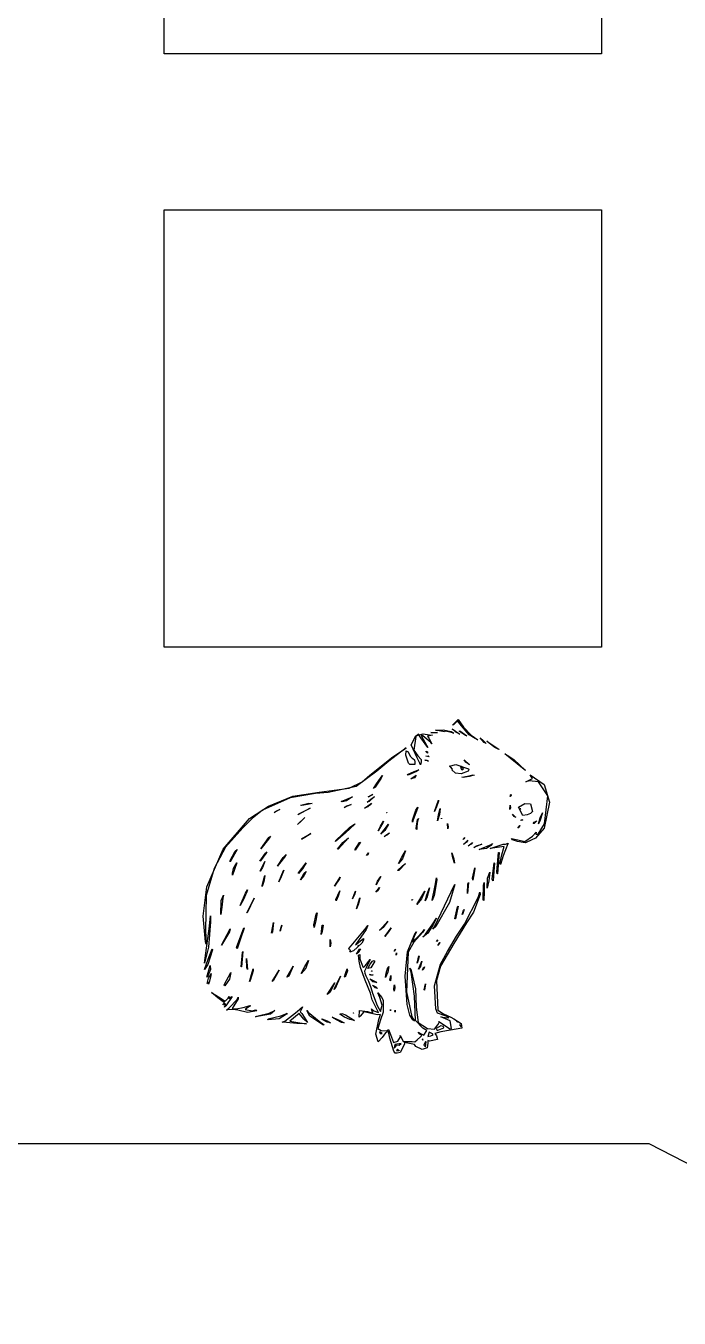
# Model space of a CAD drawing. Extents: x 6 to 289, y 8 to 203.
# Drawn here: x 186.96 to 207.89, y 125.2 to 166.56 of the extents above; entities that cross this region are included whole.
import ezdxf

# ---------------------------------------------------------------- set-up
doc = ezdxf.new("R2010")
doc.units = 0

msp = doc.modelspace()

# ---------------------------------------------------------------- linework, layer by layer
at = {"layer": 'Layer 1'}
for p, q in [((191.395, 165.671), (191.395, 179.671)), ((205.395, 179.671), (205.395, 165.671)), ((205.395, 165.671), (191.395, 165.671)), ((191.395, 146.671), (191.395, 160.671)), ((191.395, 160.671), (205.395, 160.671)), ((205.395, 160.671), (205.395, 146.671)), ((205.395, 146.671), (191.395, 146.671)), ((151.886, 130.798), (206.912, 130.782)), ((206.912, 130.782), (217.784, 125.196))]:
    msp.add_line(p, q, dxfattribs=at)
at = {"layer": 'top-bottom'}
for p, q in [((200.077305, 144.0182), (200.196484, 144.018496)), ((200.372989, 143.969122), (200.077305, 144.0182)), ((200.196484, 144.018496), (200.324539, 144.032325)), ((200.324539, 144.032325), (200.578828, 143.976795)), ((200.380327, 143.981963), (200.372989, 143.969122)), ((200.512435, 143.962631), (200.380327, 143.981963)), ((200.512422, 143.962613), (200.512435, 143.962631)), ((200.67324, 143.917902), (200.512422, 143.962613)), ((200.578828, 143.976795), (200.67324, 143.917902)), ((200.729072, 143.954305), (200.616081, 144.06556)), ((200.616081, 144.06556), (200.857525, 143.885598)), ((200.630529, 144.178093), (200.802088, 144.35627)), ((200.655753, 144.192275), (200.630529, 144.178093)), ((200.785233, 144.314745), (200.655753, 144.192275)), ((200.918477, 144.154087), (200.785233, 144.314745)), ((200.802088, 144.35627), (200.973968, 144.11187)), ((200.83676, 143.987332), (200.857468, 143.991354)), ((201.044412, 143.845438), (200.83676, 143.987332)), ((200.857468, 143.991354), (201.08593, 143.836725)), ((201.156792, 143.866284), (200.918477, 144.154087)), ((200.973968, 144.11187), (201.228472, 143.85374)), ((199.306476, 143.546397), (199.446853, 143.840613)), ((199.498715, 143.132671), (199.306476, 143.546397)), ((199.450063, 143.816541), (199.387551, 143.378272)), ((199.446853, 143.840613), (199.687764, 143.899446)), ((199.536595, 143.885117), (199.450063, 143.816541)), ((199.609461, 143.768708), (199.536595, 143.885117)), ((199.834822, 143.46037), (199.609461, 143.768708)), ((199.632455, 143.856453), (199.632, 143.823)), ((199.632, 143.823), (199.740384, 143.6305)), ((199.677445, 143.841001), (199.632455, 143.856453)), ((199.935579, 143.62254), (199.677445, 143.841001)), ((199.687764, 143.899446), (199.888494, 143.871329)), ((199.740384, 143.6305), (199.834822, 143.46037)), ((199.892022, 143.838204), (199.826264, 143.820953)), ((199.826264, 143.820953), (199.865955, 143.762967)), ((199.865955, 143.762967), (199.964648, 143.585026)), ((199.888494, 143.871329), (199.985408, 143.861196)), ((199.985408, 143.861196), (199.892022, 143.838204)), ((200.033149, 143.927635), (199.926871, 143.942346)), ((199.926871, 143.942346), (199.926871, 143.942275)), ((199.926871, 143.942275), (200.149258, 143.941923)), ((199.964648, 143.585026), (199.935579, 143.62254)), ((200.149258, 143.941923), (200.033149, 143.927635)), ((200.857525, 143.885598), (200.729072, 143.954305)), ((200.729072, 143.954305), (200.729072, 143.954305)), ((201.08593, 143.836725), (201.044401, 143.845438)), ((201.044401, 143.845438), (201.044412, 143.845438)), ((201.348964, 143.752446), (201.156792, 143.866284)), ((201.228472, 143.85374), (201.437387, 143.706001)), ((201.34896, 143.752445), (201.348964, 143.752446)), ((201.437387, 143.706001), (201.34896, 143.752445)), ((201.64318, 143.621626), (201.516854, 143.76739)), ((201.516854, 143.76739), (201.620973, 143.67703)), ((201.620973, 143.67703), (201.705474, 143.586282)), ((201.643198, 143.621626), (201.64318, 143.621626)), ((201.705474, 143.586282), (201.643198, 143.621626)), ((201.799852, 143.599126), (201.72966, 143.666238)), ((201.72966, 143.666238), (201.823104, 143.602876)), ((201.986739, 143.461755), (201.799852, 143.599126)), ((201.823104, 143.602876), (202.109199, 143.405698)), ((197.974722, 142.580617), (198.711857, 143.15891)), ((199.143976, 143.447583), (198.584895, 143.024205)), ((198.711857, 143.15891), (199.084996, 143.413611)), ((199.084996, 143.413611), (199.143976, 143.447583)), ((199.131712, 143.218382), (199.142171, 143.356391)), ((199.219342, 142.964566), (199.131712, 143.218382)), ((199.142171, 143.356391), (199.206702, 143.320035)), ((199.206702, 143.320035), (199.273359, 143.187913)), ((199.273359, 143.187913), (199.31892, 143.127673)), ((199.387551, 143.378272), (199.520262, 143.193283)), ((199.578312, 142.959627), (199.498715, 143.132671)), ((199.520262, 143.193283), (199.618154, 143.075949)), ((199.775047, 143.186067), (199.840872, 143.198379)), ((199.775047, 143.186032), (199.775047, 143.186067)), ((199.879219, 143.163983), (199.775047, 143.186032)), ((199.786925, 143.323386), (199.782021, 143.348821)), ((199.782021, 143.348821), (199.825932, 143.323033)), ((199.826309, 143.280502), (199.786925, 143.323386)), ((199.825932, 143.323033), (199.826284, 143.280495)), ((199.826284, 143.280495), (199.826309, 143.280502)), ((199.840872, 143.198379), (199.879219, 143.163983)), ((201.98674, 143.461747), (201.986739, 143.461755)), ((202.109199, 143.396279), (201.98674, 143.461747)), ((202.109199, 143.405698), (202.109199, 143.396279)), ((202.864832, 142.801078), (202.297009, 143.260214)), ((202.297009, 143.260214), (202.380314, 143.220985)), ((202.380314, 143.220985), (202.587966, 143.074184)), ((198.584895, 143.024205), (198.204951, 142.709073)), ((199.262635, 142.915287), (199.219342, 142.964566)), ((199.340246, 142.919379), (199.262635, 142.915287)), ((199.31892, 143.127673), (199.358664, 143.106894)), ((199.417857, 142.923471), (199.340246, 142.919379)), ((199.358664, 143.106894), (199.408684, 143.068826)), ((199.397053, 142.690366), (199.542408, 142.750324)), ((199.408684, 143.068826), (199.422019, 142.996147)), ((199.422019, 142.996147), (199.417857, 142.923471)), ((199.542408, 142.750324), (199.476813, 142.689438)), ((199.577831, 142.959141), (199.578312, 142.959627)), ((199.605136, 142.909156), (199.577831, 142.959141)), ((199.617095, 143.006395), (199.605136, 142.909156)), ((199.618154, 143.075949), (199.617095, 143.006395)), ((199.762594, 143.04284), (199.736206, 143.072226)), ((199.736206, 143.072226), (199.798503, 143.062031)), ((199.861368, 143.028235), (199.76258, 143.04284)), ((199.76258, 143.04284), (199.762594, 143.04284)), ((199.798503, 143.062031), (199.861368, 143.028235)), ((200.532226, 142.860623), (200.732007, 142.91633)), ((200.566339, 142.847323), (200.532226, 142.860623)), ((200.629119, 142.772094), (200.566339, 142.847323)), ((200.605942, 142.750433), (200.629119, 142.772094)), ((200.719106, 142.644226), (200.605942, 142.750433)), ((200.732007, 142.91633), (201.134346, 142.783672)), ((200.919836, 142.84967), (200.88067, 142.822118)), ((200.88067, 142.822118), (200.925833, 142.750447)), ((200.976072, 142.779735), (200.919836, 142.84967)), ((200.925833, 142.750447), (200.976072, 142.779763)), ((200.976072, 142.779763), (200.976072, 142.779735)), ((201.055692, 142.991095), (200.99597, 143.064769)), ((200.99597, 143.064769), (201.168115, 142.911752)), ((201.168115, 142.911752), (201.055692, 142.991095)), ((201.055692, 142.991095), (201.055692, 142.991095)), ((201.143518, 142.751781), (201.12976, 142.707624)), ((201.134346, 142.783672), (201.143518, 142.751781)), ((202.587966, 143.074184), (202.96174, 142.723658)), ((202.96174, 142.723658), (202.864832, 142.801079)), ((202.864832, 142.801079), (202.864832, 142.801078)), ((197.311639, 142.162033), (197.728505, 142.360558)), ((198.204951, 142.709073), (197.541081, 142.2172)), ((197.728505, 142.360558), (197.974722, 142.580617)), ((198.096843, 142.151665), (198.191506, 142.304068)), ((198.34356, 142.480488), (198.153833, 142.193236)), ((198.191506, 142.304068), (198.345603, 142.51518)), ((198.191506, 142.304068), (198.191506, 142.304068)), ((198.388515, 142.563546), (198.34356, 142.480488)), ((198.345603, 142.51518), (198.388515, 142.563546)), ((199.168637, 142.585221), (199.210166, 142.607728)), ((199.225004, 142.584868), (199.168637, 142.585221)), ((199.210166, 142.607915), (199.397053, 142.690366)), ((199.210166, 142.607728), (199.210166, 142.607915)), ((199.476813, 142.689438), (199.225004, 142.584868)), ((199.289656, 142.463181), (199.465805, 142.5811)), ((199.289657, 142.463174), (199.289656, 142.463181)), ((199.411513, 142.491008), (199.289657, 142.463174)), ((199.465805, 142.5811), (199.411513, 142.491008)), ((200.71911, 142.644216), (200.719106, 142.644226)), ((200.905997, 142.6155), (200.71911, 142.644216)), ((201.12976, 142.707624), (200.905997, 142.6155)), ((200.926756, 142.511395), (201.103487, 142.549117)), ((200.926756, 142.511388), (200.926756, 142.511395)), ((200.968285, 142.506378), (200.926756, 142.511388)), ((201.16209, 142.529909), (200.968285, 142.506378)), ((201.103487, 142.549117), (201.273885, 142.586004)), ((201.321291, 142.578207), (201.16209, 142.529909)), ((201.273885, 142.586004), (201.321291, 142.578207)), ((202.976702, 142.368082), (203.078846, 142.417986)), ((203.081668, 142.397525), (202.976702, 142.368082)), ((203.078846, 142.417986), (203.190126, 142.469679)), ((203.379274, 142.361101), (203.081668, 142.397525)), ((203.147433, 142.530416), (203.113178, 142.584321)), ((203.113178, 142.584321), (203.560302, 142.275211)), ((203.190126, 142.469679), (203.147433, 142.530416)), ((203.681629, 141.911688), (203.379274, 142.361101)), ((194.726684, 141.585515), (195.510079, 141.907855)), ((196.233724, 141.989476), (195.430962, 141.850083)), ((195.510079, 141.907855), (196.358474, 142.037288)), ((196.642106, 142.017345), (196.233724, 141.989476)), ((196.358474, 142.037288), (197.311639, 142.162033)), ((197.541081, 142.2172), (196.642106, 142.017345)), ((197.92965, 141.885188), (198.078494, 141.955567)), ((198.078494, 141.955567), (197.94574, 141.878298)), ((198.123461, 141.895203), (197.957723, 141.734986)), ((198.005792, 141.814029), (198.123461, 141.895203)), ((198.153833, 142.193236), (198.096843, 142.151665)), ((202.4758, 141.890374), (202.497143, 141.96608)), ((202.50307, 141.933236), (202.4758, 141.890356)), ((202.4758, 141.890356), (202.4758, 141.890374)), ((202.497143, 141.96608), (202.50307, 141.933236)), ((203.560302, 142.275211), (203.729684, 141.712186)), ((203.569718, 141.021572), (203.681629, 141.911688)), ((194.126674, 141.186605), (194.726684, 141.585515)), ((195.430962, 141.850083), (194.538062, 141.454878)), ((195.097992, 141.477597), (194.915518, 141.380064)), ((194.991951, 141.435436), (195.097992, 141.477597)), ((196.064196, 141.517637), (195.673185, 141.311488)), ((195.700871, 141.340451), (196.064196, 141.517637)), ((195.80123, 141.605743), (195.77008, 141.612657)), ((195.77008, 141.612657), (195.770083, 141.612643)), ((195.770083, 141.612643), (196.019264, 141.677854)), ((195.977735, 141.63714), (195.80123, 141.605743)), ((196.133703, 141.673651), (195.977735, 141.63714)), ((196.019264, 141.677854), (196.133703, 141.673651)), ((197.107123, 141.726178), (197.058669, 141.731328)), ((197.058669, 141.731328), (197.05867, 141.731307)), ((197.05867, 141.731307), (197.422979, 141.878313)), ((197.23056, 141.758704), (197.107123, 141.726178)), ((197.376059, 141.641049), (197.160586, 141.540314)), ((197.160586, 141.540314), (197.244413, 141.600579)), ((197.422979, 141.878313), (197.23056, 141.758704)), ((197.244413, 141.600578), (197.376059, 141.641049)), ((197.244413, 141.600579), (197.244413, 141.600578)), ((197.805071, 141.522403), (197.991958, 141.650175)), ((197.908897, 141.560502), (197.805071, 141.522392)), ((197.805071, 141.522392), (197.805071, 141.522403)), ((197.888123, 141.717019), (198.005792, 141.814029)), ((197.888124, 141.71703), (197.888123, 141.717019)), ((197.957723, 141.734986), (197.888124, 141.71703)), ((197.991958, 141.6308), (197.908897, 141.560502)), ((197.929653, 141.885177), (197.92965, 141.885188)), ((197.94574, 141.878298), (197.929653, 141.885177)), ((197.991958, 141.650175), (198.033487, 141.675963)), ((198.033487, 141.675963), (197.991958, 141.6308)), ((199.502484, 141.508799), (199.362668, 141.145319)), ((199.445853, 141.456063), (199.515998, 141.557944)), ((199.515998, 141.557944), (199.502484, 141.508799)), ((200.117487, 141.566835), (200.047704, 141.416115)), ((200.047711, 141.416104), (200.181156, 141.777157)), ((200.175229, 141.744525), (200.117487, 141.566835)), ((200.181156, 141.777157), (200.175229, 141.744525)), ((200.178042, 141.309646), (200.231223, 141.512683)), ((200.231223, 141.512683), (200.206317, 141.322949)), ((202.467041, 141.476842), (202.471063, 141.620062)), ((202.481434, 141.523852), (202.467041, 141.476841)), ((202.467041, 141.476841), (202.467041, 141.476842)), ((202.471063, 141.620062), (202.481434, 141.523852)), ((202.740517, 141.54757), (202.946059, 141.673617)), ((202.877627, 141.282567), (202.740517, 141.54757)), ((202.811781, 141.499906), (202.793331, 141.499906)), ((202.793331, 141.499906), (202.802574, 141.490663)), ((202.802574, 141.490663), (202.811816, 141.499906)), ((202.811816, 141.499906), (202.811781, 141.499906)), ((202.946059, 141.673617), (203.128371, 141.664657)), ((203.128371, 141.664657), (203.188068, 141.414845)), ((203.729684, 141.712186), (203.560199, 140.875702)), ((193.275236, 140.210333), (194.126674, 141.186605)), ((194.212742, 141.193082), (193.908186, 140.896298)), ((194.538062, 141.454878), (194.212742, 141.193082)), ((194.915518, 141.380064), (194.991951, 141.435436)), ((194.991951, 141.435436), (194.991951, 141.435436)), ((195.656809, 141.000332), (195.898973, 141.225767)), ((195.771903, 141.096136), (195.65681, 141.000332)), ((195.673185, 141.311488), (195.700878, 141.340451)), ((195.700878, 141.340451), (195.700871, 141.340451)), ((195.898973, 141.225767), (195.771903, 141.096136)), ((198.319899, 140.947324), (198.411862, 141.102288)), ((198.411862, 141.102288), (198.399171, 141.054611)), ((198.511091, 141.373012), (198.518005, 141.379927)), ((198.518005, 141.366098), (198.511091, 141.373012)), ((198.511091, 141.373012), (198.511091, 141.373012)), ((198.518005, 141.379927), (198.52492, 141.373012)), ((198.52492, 141.373012), (198.518005, 141.366098)), ((199.342842, 141.132746), (199.445853, 141.456063)), ((199.342948, 141.132746), (199.342842, 141.132746)), ((199.344006, 141.068449), (199.342948, 141.132746)), ((199.362668, 141.145319), (199.344006, 141.068449)), ((199.466769, 140.866827), (199.508975, 141.159251)), ((199.506047, 141.109989), (199.484704, 140.933484)), ((199.535045, 141.193047), (199.506047, 141.109989)), ((199.508975, 141.159251), (199.535045, 141.193047)), ((200.047704, 141.416115), (200.047711, 141.416104)), ((200.206317, 141.322949), (200.145854, 141.116899)), ((200.145854, 141.116899), (200.178028, 141.309646)), ((200.178028, 141.309646), (200.178042, 141.309646)), ((200.269202, 141.186118), (200.278445, 141.195361)), ((200.278445, 141.176911), (200.269202, 141.186153)), ((200.269202, 141.186153), (200.269202, 141.186118)), ((200.278445, 141.195361), (200.278445, 141.176911)), ((202.601822, 141.255333), (202.54784, 141.324551)), ((202.54784, 141.324551), (202.65628, 141.217264)), ((202.601822, 141.255332), (202.601822, 141.255333)), ((202.65628, 141.217264), (202.601822, 141.255332)), ((202.879715, 141.146254), (202.809555, 141.130591)), ((202.809555, 141.130591), (202.809562, 141.130591)), ((202.809562, 141.130591), (202.824519, 141.150064)), ((202.824519, 141.150064), (202.879715, 141.146254)), ((203.022008, 141.3024), (202.877627, 141.282539)), ((202.877627, 141.282539), (202.877627, 141.282567)), ((203.127873, 141.347708), (203.022008, 141.3024)), ((203.188068, 141.414845), (203.127873, 141.347708)), ((203.213, 141.033), (203.246582, 141.069719)), ((203.328595, 141.111004), (203.24051, 141.033838)), ((203.246582, 141.069719), (203.328595, 141.111004)), ((203.378059, 141.019995), (203.437089, 141.21556)), ((203.424117, 141.100319), (203.378059, 141.019995)), ((203.506035, 141.374596), (203.424117, 141.100319)), ((203.437089, 141.215561), (203.506035, 141.374596)), ((203.437089, 141.21556), (203.437089, 141.215561)), ((193.908186, 140.896298), (193.355523, 140.269651)), ((195.65681, 141.000332), (195.656809, 141.000332)), ((195.792747, 140.532458), (196.085153, 140.709577)), ((196.085153, 140.709577), (195.996641, 140.642472)), ((197.195993, 140.736013), (196.882842, 140.45121)), ((196.892477, 140.486914), (197.327504, 140.906168)), ((197.492932, 141.008593), (197.195993, 140.736013)), ((197.327504, 140.906168), (197.492932, 141.019776)), ((197.492932, 141.019776), (197.492932, 141.008593)), ((198.399171, 141.054611), (198.242411, 140.798509)), ((198.242411, 140.798509), (198.319899, 140.947324)), ((198.319899, 140.947324), (198.319899, 140.947324)), ((198.325579, 140.688301), (198.577349, 141.00616)), ((198.462901, 140.80948), (198.325579, 140.688301)), ((198.325579, 140.688301), (198.325579, 140.688301)), ((198.441897, 140.60876), (198.524958, 140.679714)), ((198.542262, 140.670376), (198.441897, 140.60876)), ((198.577349, 141.00616), (198.462901, 140.80948)), ((198.524958, 140.679714), (198.608019, 140.731389)), ((198.608019, 140.731389), (198.542262, 140.670376)), ((199.466853, 140.866816), (199.466769, 140.866827)), ((199.486821, 140.84004), (199.466853, 140.866816)), ((199.484704, 140.933484), (199.486821, 140.84004)), ((200.471569, 140.855926), (200.461232, 141.033846)), ((200.461232, 141.033846), (200.481764, 140.927731)), ((200.481764, 140.927731), (200.471569, 140.855927)), ((200.471569, 140.855927), (200.471569, 140.855926)), ((202.719489, 140.875964), (202.777623, 140.964624)), ((202.719506, 140.875964), (202.719489, 140.875964)), ((202.76517, 140.91617), (202.719506, 140.875964)), ((202.777623, 140.964624), (202.76517, 140.91617)), ((203.182855, 140.621563), (203.303184, 140.750051)), ((203.24051, 141.033838), (203.213, 141.033)), ((203.560199, 140.875702), (203.280094, 140.555617)), ((203.303184, 140.750051), (203.293906, 140.691218)), ((203.293906, 140.691218), (203.37134, 140.68553)), ((203.37134, 140.68553), (203.569718, 141.021572)), ((193.355523, 140.269651), (192.986411, 139.588728)), ((194.73601, 140.530949), (194.482674, 140.222862)), ((194.482681, 140.222861), (194.744371, 140.583262)), ((194.7983, 140.623652), (194.73601, 140.530949)), ((194.744371, 140.583262), (194.7983, 140.623652)), ((195.996641, 140.642472), (195.792746, 140.532458)), ((195.792746, 140.532458), (195.792747, 140.532458)), ((196.882842, 140.45121), (196.892478, 140.486921)), ((196.892478, 140.486921), (196.892477, 140.486914)), ((196.946811, 140.204446), (197.107818, 140.425602)), ((197.292899, 140.571041), (196.965529, 140.203698)), ((197.107818, 140.425602), (197.292899, 140.571041)), ((197.492857, 140.190617), (197.647631, 140.425288)), ((197.67677, 140.436436), (197.508608, 140.175522)), ((197.647631, 140.425288), (197.67677, 140.436436)), ((198.441897, 140.60876), (198.441897, 140.60876)), ((200.962017, 140.514713), (200.989075, 140.563164)), ((200.989075, 140.535488), (200.962017, 140.51471)), ((200.962017, 140.51471), (200.962017, 140.514713)), ((200.975247, 140.362465), (201.119113, 140.492534)), ((201.072624, 140.433698), (200.975247, 140.362465)), ((200.975247, 140.362465), (200.975247, 140.362465)), ((200.989075, 140.563164), (201.016133, 140.583942)), ((201.016133, 140.583942), (200.989075, 140.535488)), ((201.119113, 140.492534), (201.072624, 140.433698)), ((201.127527, 140.319056), (201.269421, 140.417054)), ((201.225189, 140.369866), (201.127527, 140.319056)), ((201.127527, 140.319056), (201.127527, 140.319056)), ((201.269421, 140.417054), (201.225189, 140.369866)), ((201.565401, 140.365224), (201.307489, 140.266401)), ((201.307489, 140.266401), (201.39564, 140.314787)), ((201.39564, 140.314787), (201.395641, 140.314787)), ((201.395641, 140.314787), (201.565401, 140.365224)), ((201.554769, 140.229599), (201.861233, 140.356909)), ((201.848755, 140.324048), (201.71797, 140.23016)), ((201.833569, 140.227453), (202.252174, 140.366274)), ((202.057014, 140.266143), (201.833569, 140.227453)), ((201.909683, 140.387883), (201.848755, 140.324048)), ((201.861233, 140.356909), (201.909683, 140.387883)), ((202.281285, 140.293201), (202.057014, 140.266143)), ((202.207071, 140.026861), (202.281285, 140.293201)), ((202.397285, 140.38289), (202.248501, 139.999714)), ((202.252174, 140.366274), (202.318803, 140.372589)), ((202.318803, 140.372589), (202.408045, 140.403634)), ((202.408045, 140.403634), (202.397285, 140.38289)), ((202.548862, 140.505933), (202.512917, 140.55499)), ((202.512917, 140.55499), (202.712938, 140.507086)), ((202.710381, 140.450356), (202.548862, 140.505933)), ((202.888667, 140.425591), (202.710381, 140.450356)), ((202.712938, 140.507086), (202.945161, 140.452526)), ((202.961695, 140.412749), (202.888586, 140.425625)), ((202.888586, 140.425625), (202.888667, 140.425591)), ((202.945161, 140.452526), (203.182855, 140.621563)), ((203.170835, 140.502986), (202.961695, 140.412749)), ((203.280094, 140.555617), (203.170835, 140.502986)), ((192.751828, 139.005953), (193.275236, 140.210333)), ((193.730225, 140.198893), (193.504518, 139.801758)), ((193.504518, 139.801758), (193.506987, 139.846747)), ((193.506987, 139.846747), (193.507119, 139.846748)), ((193.507119, 139.846748), (193.669336, 140.141521)), ((193.669336, 140.141521), (193.730225, 140.198893)), ((194.472722, 139.830106), (194.455401, 139.820264)), ((194.455429, 139.820254), (194.636407, 140.078617)), ((194.647512, 140.071695), (194.472722, 139.830106)), ((194.482674, 140.222862), (194.482681, 140.222861)), ((194.636407, 140.078617), (194.679156, 140.127071)), ((194.679156, 140.127071), (194.647512, 140.071695)), ((195.015519, 139.663324), (195.200378, 139.941817)), ((195.243981, 139.957498), (195.089154, 139.753307)), ((195.200378, 139.941817), (195.301851, 140.037099)), ((195.301851, 140.037099), (195.243981, 139.957498)), ((196.946796, 140.204403), (196.946811, 140.204446)), ((196.965529, 140.203698), (196.946796, 140.204403)), ((197.492874, 140.190621), (197.492857, 140.190617)), ((197.508608, 140.175522), (197.492874, 140.190621)), ((197.869969, 140.010023), (197.93501, 140.089624)), ((197.869976, 140.010026), (197.869969, 140.010023)), ((197.90894, 140.026043), (197.869976, 140.010026)), ((197.93501, 140.089624), (197.90894, 140.026043)), ((198.898812, 139.746386), (199.000609, 139.952701)), ((199.028122, 139.901576), (198.898812, 139.746386)), ((199.000609, 139.952701), (199.116969, 140.155537)), ((199.000609, 139.952701), (199.000609, 139.952701)), ((199.116969, 140.155537), (199.028122, 139.901576)), ((200.632509, 139.926348), (200.602558, 140.092467)), ((200.602558, 140.092467), (200.6632, 139.898662)), ((200.684931, 139.760229), (200.632487, 139.926348)), ((200.632487, 139.926348), (200.632509, 139.926348)), ((200.6632, 139.898662), (200.684931, 139.760229)), ((201.71797, 140.23016), (201.47654, 140.200209)), ((201.47654, 140.200209), (201.476541, 140.200177)), ((201.476541, 140.200177), (201.554769, 140.229599)), ((202.041189, 139.487426), (202.103422, 140.103946)), ((202.115699, 140.105357), (202.069418, 139.417798)), ((202.103422, 140.103946), (202.115699, 140.105357)), ((202.144249, 139.737609), (202.207071, 140.026861)), ((202.248501, 139.999714), (202.166579, 139.713961)), ((192.986411, 139.588728), (192.731544, 138.729074)), ((193.575449, 139.436943), (193.609985, 139.592662)), ((193.575537, 139.436943), (193.575449, 139.436943)), ((193.578006, 139.372617), (193.575537, 139.436943)), ((193.715684, 139.770465), (193.578006, 139.372617)), ((193.609985, 139.592662), (193.715684, 139.770465)), ((194.455401, 139.820264), (194.455429, 139.820254)), ((194.537795, 139.621798), (194.468838, 139.501505)), ((194.468838, 139.501505), (194.468839, 139.501505)), ((194.468839, 139.501505), (194.614024, 139.815607)), ((194.614024, 139.815607), (194.537795, 139.621798)), ((195.089154, 139.753307), (195.015519, 139.663324)), ((195.015519, 139.663324), (195.015519, 139.663324)), ((195.065211, 139.158592), (195.214647, 139.527643)), ((195.228299, 139.531806), (195.112528, 139.266324)), ((195.214647, 139.527643), (195.228299, 139.531806)), ((195.691294, 139.446794), (195.691319, 139.446811)), ((195.696974, 139.427991), (195.691294, 139.446794)), ((195.691319, 139.446811), (195.939268, 139.774075)), ((195.82064, 139.583731), (195.696974, 139.427991)), ((195.756279, 139.227722), (195.876512, 139.438376)), ((195.939268, 139.774075), (195.82064, 139.583731)), ((195.934351, 139.490722), (195.863177, 139.359347)), ((195.876512, 139.438376), (195.934351, 139.490722)), ((198.909392, 139.530408), (198.864508, 139.522117)), ((198.864508, 139.522117), (198.864509, 139.522107)), ((198.864509, 139.522107), (199.022239, 139.670922)), ((199.120473, 139.746385), (198.909392, 139.530408)), ((199.022239, 139.670922), (199.120473, 139.746385)), ((201.266389, 139.27654), (201.338098, 139.614878)), ((201.344024, 139.587185), (201.312944, 139.386455)), ((201.338098, 139.614878), (201.344024, 139.587185)), ((201.741646, 139.282607), (201.826073, 139.467374)), ((201.826073, 139.467374), (201.786488, 139.199546)), ((201.895041, 139.242744), (201.960167, 139.774072)), ((201.951136, 139.490294), (201.930675, 139.19612)), ((201.971703, 139.7637), (201.951136, 139.490294)), ((201.960167, 139.774072), (201.971703, 139.7637)), ((202.041231, 139.487545), (202.041189, 139.487426)), ((202.05506, 139.41427), (202.041231, 139.487545)), ((202.069418, 139.417798), (202.05506, 139.41427)), ((202.166579, 139.713961), (202.144248, 139.737633)), ((202.144248, 139.737633), (202.144249, 139.737609)), ((192.635373, 138.064599), (192.751828, 139.005953)), ((194.533713, 139.012681), (194.528986, 139.043831)), ((194.528986, 139.043831), (194.529011, 139.043819)), ((194.529011, 139.043819), (194.566722, 139.213399)), ((194.577288, 139.172164), (194.533713, 139.012681)), ((194.566722, 139.213399), (194.610932, 139.365679)), ((194.616789, 139.35559), (194.577288, 139.172164)), ((194.610932, 139.365679), (194.616789, 139.35559)), ((195.065221, 139.158589), (195.065211, 139.158592)), ((195.112528, 139.266324), (195.065221, 139.158589)), ((195.756286, 139.227722), (195.756279, 139.227722)), ((195.863177, 139.359347), (195.756286, 139.227722)), ((196.851091, 139.022653), (196.990177, 139.261843)), ((196.851109, 139.022653), (196.851091, 139.022653)), ((197.005258, 139.261843), (196.851109, 139.022653)), ((196.990177, 139.261843), (197.032563, 139.310293)), ((197.032563, 139.310293), (197.005258, 139.261843)), ((198.330666, 139.337496), (198.180214, 139.070327)), ((198.180214, 139.070327), (198.226981, 139.187308)), ((198.226981, 139.187308), (198.330666, 139.337496)), ((198.226981, 139.187308), (198.226981, 139.187308)), ((199.970967, 138.577939), (200.07444, 139.047281)), ((200.121003, 139.227247), (200.034671, 138.720945)), ((200.046386, 137.726053), (200.692296, 139.066763)), ((200.07444, 139.047281), (200.11762, 139.288942)), ((200.11762, 139.288942), (200.121003, 139.227247)), ((200.705101, 139.079992), (200.529637, 138.504073)), ((200.692296, 139.066763), (200.705101, 139.079992)), ((201.137481, 139.14417), (201.110247, 138.785325)), ((201.110247, 138.785326), (201.116561, 139.0985)), ((201.116561, 139.0985), (201.137481, 139.14417)), ((201.266385, 139.276533), (201.266389, 139.27654)), ((201.279353, 139.212004), (201.266385, 139.276533)), ((201.312944, 139.386455), (201.279353, 139.212004)), ((201.605247, 138.59392), (201.617735, 139.054216)), ((201.617735, 139.054216), (201.636432, 139.144195)), ((201.636432, 139.144195), (201.638196, 138.843103)), ((201.732651, 138.96188), (201.741646, 139.282607)), ((201.786488, 139.199546), (201.732661, 138.96188)), ((201.895058, 139.242754), (201.895041, 139.242744)), ((201.930675, 139.19612), (201.895058, 139.242754)), ((192.731544, 138.729074), (192.710942, 137.607754)), ((193.216235, 138.567105), (193.285249, 138.733693)), ((193.27082, 138.638966), (193.242316, 138.348384)), ((193.285249, 138.733693), (193.27082, 138.638966)), ((193.826476, 138.404002), (193.99105, 138.798456)), ((194.035997, 138.83755), (193.921704, 138.576611)), ((193.99105, 138.798456), (194.060598, 138.908316)), ((194.060598, 138.908316), (194.035997, 138.83755)), ((194.039706, 138.173618), (194.269092, 138.635632)), ((194.269092, 138.635632), (194.051704, 138.168231)), ((196.894748, 138.550535), (196.883726, 138.593921)), ((196.883726, 138.593921), (196.883727, 138.59392)), ((196.883727, 138.59392), (197.015196, 138.874251)), ((196.967549, 138.704668), (196.894748, 138.550535)), ((197.015196, 138.874251), (196.967549, 138.704668)), ((197.425727, 138.617591), (197.514824, 138.860397)), ((197.425741, 138.617591), (197.425727, 138.617591)), ((197.489177, 138.742725), (197.425741, 138.617591)), ((197.514824, 138.860397), (197.489177, 138.742725)), ((197.555956, 138.300434), (197.655396, 138.645827)), ((197.661993, 138.631998), (197.616584, 138.458957)), ((197.655396, 138.645827), (197.661993, 138.631998)), ((198.172217, 138.828488), (198.28917, 138.984719)), ((198.243615, 138.888224), (198.172217, 138.828488)), ((198.172217, 138.828488), (198.172217, 138.828488)), ((198.28917, 138.984719), (198.243615, 138.888224)), ((199.327897, 138.583513), (199.342572, 138.597342)), ((199.334, 138.569684), (199.327897, 138.583513)), ((199.327897, 138.583513), (199.327897, 138.583513)), ((199.348675, 138.583513), (199.334, 138.569684)), ((199.342572, 138.597342), (199.348675, 138.583513)), ((199.480766, 138.433388), (199.739263, 138.868955)), ((199.631349, 138.618367), (199.480766, 138.433388)), ((199.739263, 138.868955), (199.631349, 138.618367)), ((199.751845, 138.558484), (199.800533, 138.748324)), ((199.807589, 138.648209), (199.751845, 138.558484)), ((199.800533, 138.748324), (199.800537, 138.748323)), ((199.800537, 138.748323), (199.887436, 138.971155)), ((199.887436, 138.971155), (199.807589, 138.648209)), ((200.034671, 138.720945), (199.977662, 138.569685)), ((201.007285, 137.809678), (201.44712, 138.662799)), ((201.110247, 138.785325), (201.110247, 138.785326)), ((201.508954, 138.756839), (201.298424, 138.194393)), ((201.44712, 138.662799), (201.502889, 138.834526)), ((201.502889, 138.834526), (201.508954, 138.756839)), ((201.605352, 138.593919), (201.605247, 138.59392)), ((201.630915, 138.5671), (201.605352, 138.593919)), ((201.638196, 138.843103), (201.630915, 138.5671)), ((201.732661, 138.96188), (201.732651, 138.96188)), ((193.204876, 138.121886), (193.216235, 138.567105)), ((193.242316, 138.348384), (193.204897, 138.121887)), ((193.921704, 138.576611), (193.826475, 138.404001)), ((193.826475, 138.404001), (193.826476, 138.404002)), ((194.039709, 138.173628), (194.039706, 138.173618)), ((194.051704, 138.168231), (194.039709, 138.173628)), ((196.290249, 138.175339), (196.245736, 137.922698)), ((196.260863, 138.131136), (196.290249, 138.175339)), ((197.555959, 138.300447), (197.555956, 138.300434)), ((197.616584, 138.458957), (197.555959, 138.300447)), ((199.480766, 138.433388), (199.480766, 138.433388)), ((199.977662, 138.569685), (199.970959, 138.57794)), ((199.970959, 138.57794), (199.970967, 138.577939)), ((200.529637, 138.504073), (200.089061, 137.735608)), ((200.698396, 137.980472), (200.790569, 138.366731)), ((200.767642, 138.184611), (200.726092, 137.981595)), ((200.803516, 138.386311), (200.767642, 138.184611)), ((200.790569, 138.366731), (200.803516, 138.386311)), ((200.933736, 138.122239), (200.952468, 138.183845)), ((200.996318, 138.276382), (200.945741, 138.120469)), ((200.952468, 138.183845), (200.980479, 138.256732)), ((200.980479, 138.256732), (200.996318, 138.276382)), ((201.298424, 138.194393), (201.075949, 137.850174)), ((192.713245, 137.241397), (192.635373, 138.064599)), ((192.874901, 137.87759), (192.814085, 137.067752)), ((192.834508, 137.656096), (192.861777, 137.95373)), ((192.861777, 137.95373), (192.873137, 138.07832)), ((192.873137, 138.07832), (192.874901, 137.87759)), ((193.204897, 138.121887), (193.204876, 138.121886)), ((194.830146, 137.517777), (194.88937, 137.863865)), ((194.88937, 137.863865), (194.85762, 137.563839)), ((195.158422, 137.774185), (195.10571, 137.586994)), ((195.123286, 137.684002), (195.158422, 137.774185)), ((196.185676, 137.784264), (196.260863, 138.131136)), ((196.196153, 137.697743), (196.185676, 137.784266)), ((196.185676, 137.784266), (196.185676, 137.784264)), ((196.245736, 137.922698), (196.196153, 137.697743)), ((196.422416, 137.474964), (196.448556, 137.778017)), ((196.448556, 137.778017), (196.480589, 137.770432)), ((196.480589, 137.770432), (196.450638, 137.573166)), ((197.914247, 137.767149), (197.858875, 137.638626)), ((197.860639, 137.686992), (197.914247, 137.767149)), ((198.289636, 137.608504), (198.550141, 137.898684)), ((198.550141, 137.898684), (198.408998, 137.70043)), ((199.756516, 137.486856), (199.976882, 137.791408)), ((200.018407, 137.805029), (199.836131, 137.517777)), ((199.976882, 137.791408), (200.111946, 138.002298)), ((200.111946, 138.002298), (200.018407, 137.805029)), ((201.075949, 137.850174), (200.670344, 137.192608)), ((200.698434, 137.980466), (200.698396, 137.980472)), ((200.712263, 137.97461), (200.698434, 137.980466)), ((200.726092, 137.981595), (200.712263, 137.97461)), ((200.757018, 137.420946), (201.007285, 137.809678)), ((200.933746, 138.122233), (200.933736, 138.122239)), ((200.945741, 138.120469), (200.933746, 138.122233)), ((192.710942, 137.607754), (192.739799, 137.171686)), ((192.750822, 137.040391), (192.834508, 137.656096)), ((193.478235, 137.562777), (193.222923, 137.139621)), ((193.222941, 137.139621), (193.50801, 137.656217)), ((193.50801, 137.656217), (193.478235, 137.562777)), ((193.712011, 137.058027), (193.946223, 137.690849)), ((193.952608, 137.683935), (193.838904, 137.33785)), ((193.946223, 137.690849), (193.952608, 137.683935)), ((194.85762, 137.563839), (194.830139, 137.517776)), ((194.830139, 137.517776), (194.830146, 137.517777)), ((195.10571, 137.586994), (195.123279, 137.684001)), ((195.123279, 137.684001), (195.123286, 137.684002)), ((196.450638, 137.573166), (196.422416, 137.474977)), ((196.422416, 137.474977), (196.422416, 137.474964)), ((197.378978, 137.114908), (197.860639, 137.686992)), ((197.51734, 137.150521), (197.773555, 137.348231)), ((197.858875, 137.638626), (197.61488, 137.280018)), ((197.773555, 137.348231), (197.77038, 137.299552)), ((198.408998, 137.70043), (198.289636, 137.608503)), ((198.289636, 137.608503), (198.289636, 137.608504)), ((198.58092, 137.561246), (198.455755, 137.412808)), ((198.455755, 137.412808), (198.455756, 137.412808)), ((198.455756, 137.412808), (198.659202, 137.692722)), ((198.659202, 137.692722), (198.58092, 137.561246)), ((199.184313, 136.922401), (199.421616, 137.493653)), ((199.402214, 137.408249), (199.335934, 137.238233)), ((199.335934, 137.238233), (199.487166, 137.368156)), ((199.680593, 137.556341), (199.384514, 137.230255)), ((199.474387, 137.561298), (199.402214, 137.408249)), ((199.421616, 137.493653), (199.474387, 137.561298)), ((199.487166, 137.368156), (199.67188, 137.576132)), ((199.67188, 137.576132), (199.725641, 137.633897)), ((199.836131, 137.517777), (199.680376, 137.393677)), ((199.680376, 137.393677), (199.756516, 137.486856)), ((199.725641, 137.633897), (199.680593, 137.556341)), ((199.756516, 137.486856), (199.756516, 137.486856)), ((200.089061, 137.735608), (199.99169, 137.643277)), ((199.99169, 137.643277), (200.046389, 137.726048)), ((200.046389, 137.726048), (200.046386, 137.726053)), ((200.465381, 136.929506), (200.757018, 137.420946)), ((192.814085, 137.067752), (192.683988, 136.562791)), ((192.684017, 136.562791), (192.750822, 137.040391)), ((192.713235, 137.241384), (192.713245, 137.241397)), ((192.739799, 137.171686), (192.713235, 137.241384)), ((192.940306, 136.984701), (192.792118, 136.51991)), ((192.800867, 136.685289), (192.931816, 137.017641)), ((192.931816, 137.017641), (192.940306, 136.984701)), ((193.222923, 137.139621), (193.222941, 137.139621)), ((193.728406, 137.022474), (193.71201, 137.058034)), ((193.71201, 137.058034), (193.712011, 137.058027)), ((193.838904, 137.33785), (193.728406, 137.022474)), ((193.913201, 136.92933), (193.870709, 136.44424)), ((193.894151, 136.899203), (193.913201, 136.92933)), ((196.706051, 137.082863), (196.711483, 137.317068)), ((196.72436, 137.20286), (196.706051, 137.082863)), ((196.706051, 137.082863), (196.706051, 137.082863)), ((196.711483, 137.317068), (196.72436, 137.20286)), ((197.305392, 137.023828), (197.378978, 137.114908)), ((197.327052, 136.990032), (197.305392, 137.023828)), ((197.363113, 136.97839), (197.327052, 136.990032)), ((197.340677, 136.9098), (197.360644, 136.945194)), ((197.459852, 136.951667), (197.340941, 136.909796)), ((197.360644, 136.945194), (197.363113, 136.97839)), ((197.722318, 137.202146), (197.459852, 136.951667)), ((197.61488, 137.280018), (197.51734, 137.150521)), ((197.549617, 136.842938), (197.649043, 137.006859)), ((197.612127, 137.130173), (197.597452, 137.116344)), ((197.597452, 137.116344), (197.603555, 137.102515)), ((197.603555, 137.102515), (197.618231, 137.116344)), ((197.678747, 137.019453), (197.60593, 136.898323)), ((197.618231, 137.116344), (197.612127, 137.130173)), ((197.618231, 137.116344), (197.618231, 137.116344)), ((197.649043, 137.006859), (197.678747, 137.019453)), ((197.77038, 137.299552), (197.722318, 137.202146)), ((198.760311, 136.946761), (198.780384, 136.985648)), ((198.792554, 136.981167), (198.760311, 136.946772)), ((198.760311, 136.946772), (198.760311, 136.946761)), ((198.780384, 136.985648), (198.800457, 137.012529)), ((198.800457, 137.012529), (198.792554, 136.981167)), ((199.384514, 137.230255), (199.204266, 136.908371)), ((200.159729, 137.303186), (200.117167, 137.24974)), ((200.117167, 137.24974), (200.117185, 137.249758)), ((200.117185, 137.249758), (200.145442, 137.298212)), ((200.145442, 137.298212), (200.159729, 137.303186)), ((200.158501, 137.125086), (200.222939, 137.222636)), ((200.158504, 137.125086), (200.158501, 137.125086)), ((200.199232, 137.166534), (200.158504, 137.125086)), ((200.222939, 137.222636), (200.199232, 137.166534)), ((200.670344, 137.192608), (200.23985, 136.457906)), ((200.241096, 136.528046), (200.465381, 136.929506)), ((192.678915, 136.354824), (192.800866, 136.685288)), ((192.792118, 136.51991), (192.678915, 136.354824)), ((192.683988, 136.562791), (192.684017, 136.562791)), ((192.800866, 136.685288), (192.800867, 136.685289)), ((193.855117, 136.447105), (193.894151, 136.899203)), ((194.034817, 136.425352), (194.032347, 136.712788)), ((194.032347, 136.712788), (194.05683, 136.352684)), ((195.892607, 136.453144), (196.016573, 136.648695)), ((196.016573, 136.648695), (195.931948, 136.396371)), ((197.340941, 136.909796), (197.340677, 136.9098)), ((197.549627, 136.842948), (197.549617, 136.842938)), ((197.60593, 136.898323), (197.549627, 136.842948)), ((197.619254, 136.815397), (197.661429, 136.838822)), ((197.63199, 136.618103), (197.619254, 136.815397)), ((197.679985, 136.42313), (197.63199, 136.618103)), ((197.661429, 136.838822), (197.662487, 136.697281)), ((197.662487, 136.697281), (197.756396, 136.444111)), ((197.829075, 136.473702), (197.94057, 136.625978)), ((197.990802, 136.673366), (197.85941, 136.404984)), ((197.915857, 136.391751), (197.988536, 136.530565)), ((197.94057, 136.625978), (197.990802, 136.673366)), ((197.988536, 136.530565), (198.065593, 136.625144)), ((198.136053, 136.623557), (198.008736, 136.409721)), ((198.065593, 136.625144), (198.109665, 136.645535)), ((198.109665, 136.645535), (198.136053, 136.623557)), ((198.817644, 136.818706), (198.816586, 136.849045)), ((198.816586, 136.849045), (198.816657, 136.849041)), ((198.816657, 136.849041), (198.829533, 136.887928)), ((198.829533, 136.846399), (198.817644, 136.818706)), ((198.829533, 136.887928), (198.829533, 136.846399)), ((199.110787, 136.14717), (199.184313, 136.922401)), ((199.204266, 136.908371), (199.146965, 135.641901)), ((199.530477, 136.655285), (199.493996, 136.561041)), ((199.493996, 136.561041), (199.494007, 136.561027)), ((199.494007, 136.561027), (199.552419, 136.791023)), ((199.558205, 136.777194), (199.530477, 136.655285)), ((199.535537, 136.368573), (199.648274, 136.623543)), ((199.552419, 136.791023), (199.558205, 136.777194)), ((199.648274, 136.623543), (199.601146, 136.455191)), ((200.04788, 135.832519), (200.241096, 136.528046)), ((192.752249, 136.10961), (192.863204, 136.479225)), ((192.752258, 136.109624), (192.752249, 136.10961)), ((192.774095, 136.120384), (192.752258, 136.109624)), ((192.878267, 136.358353), (192.774095, 136.120384)), ((192.815024, 136.074505), (192.892896, 136.230245)), ((192.889369, 136.165387), (192.842104, 135.981061)), ((192.863204, 136.479225), (192.878267, 136.358353)), ((192.892896, 136.230245), (192.889369, 136.165387)), ((193.308888, 135.860846), (193.529053, 136.257868)), ((193.529053, 136.257868), (193.479406, 136.043344)), ((193.855117, 136.447063), (193.855117, 136.447105)), ((193.870709, 136.44424), (193.855117, 136.447063)), ((194.05683, 136.352684), (194.034711, 136.425353)), ((194.034711, 136.425353), (194.034817, 136.425352)), ((194.129109, 136.000941), (194.187303, 136.201668)), ((194.240498, 136.313261), (194.142867, 136.001533)), ((194.187303, 136.201668), (194.243673, 136.38248)), ((194.243673, 136.38248), (194.240498, 136.313261)), ((194.844689, 135.974835), (195.075603, 136.335514)), ((195.075603, 136.335514), (194.885086, 135.989443)), ((195.317659, 136.110915), (195.520728, 136.458633)), ((195.379494, 136.143698), (195.317659, 136.110925)), ((195.317659, 136.110925), (195.317659, 136.110915)), ((195.520728, 136.458633), (195.379494, 136.143698)), ((195.783556, 136.230252), (195.892606, 136.453144)), ((195.931948, 136.396371), (195.783556, 136.230252)), ((195.892606, 136.453144), (195.892607, 136.453144)), ((196.843298, 135.745714), (197.043298, 136.139304)), ((197.043298, 136.139304), (196.868074, 135.743837)), ((197.170838, 136.121064), (197.170849, 136.121075)), ((197.183397, 136.108153), (197.170838, 136.121064)), ((197.170849, 136.121075), (197.210857, 136.261399)), ((197.257448, 136.316775), (197.183397, 136.108153)), ((197.210857, 136.261399), (197.253273, 136.378075)), ((197.253273, 136.378075), (197.257448, 136.316775)), ((197.832081, 136.009834), (197.679985, 136.42313)), ((197.756396, 136.444111), (197.776999, 136.417264)), ((197.776999, 136.417264), (197.829075, 136.473702)), ((197.85941, 136.404984), (197.805707, 136.299592)), ((197.805707, 136.299592), (197.816079, 136.234371)), ((197.816079, 136.234371), (197.849875, 136.150607)), ((197.849875, 136.150607), (197.936263, 135.988118)), ((198.008736, 136.409721), (197.915846, 136.391765)), ((197.915846, 136.391765), (197.915857, 136.391751)), ((197.971218, 136.191377), (198.014479, 136.197374)), ((198.009287, 136.170951), (197.971218, 136.191377)), ((198.081952, 136.174902), (198.009272, 136.170986)), ((198.009272, 136.170986), (198.009287, 136.170951)), ((198.014479, 136.197374), (198.069851, 136.188731)), ((198.032367, 136.300582), (198.024006, 136.308943)), ((198.024006, 136.308943), (198.024007, 136.308907)), ((198.024007, 136.308907), (198.050535, 136.307849)), ((198.050535, 136.307849), (198.032367, 136.300582)), ((198.069851, 136.188731), (198.081952, 136.174902)), ((198.477979, 136.10326), (198.505072, 136.238232)), ((198.477996, 136.103259), (198.477979, 136.10326)), ((198.550418, 136.266694), (198.477996, 136.103259)), ((198.505072, 136.238232), (198.553875, 136.415418)), ((198.582274, 136.455338), (198.550418, 136.266694)), ((198.553875, 136.415418), (198.582274, 136.455338)), ((198.621859, 136.013711), (198.647964, 136.161027)), ((198.647964, 136.161027), (198.651774, 136.077966)), ((199.168876, 135.236959), (199.110787, 136.14717)), ((199.306672, 136.270465), (199.259675, 136.403448)), ((199.259675, 136.403448), (199.292518, 136.36321)), ((199.292518, 136.36321), (199.4383, 135.73345)), ((199.403848, 135.503623), (199.306672, 136.270465)), ((199.601146, 136.455191), (199.535537, 136.368574)), ((199.535537, 136.368574), (199.535537, 136.368573)), ((199.707027, 136.375526), (199.664775, 136.333235)), ((199.664775, 136.333235), (199.664797, 136.333249)), ((199.664797, 136.333249), (199.701524, 136.41624)), ((199.701524, 136.41624), (199.729958, 136.444674)), ((199.729958, 136.444674), (199.707027, 136.375526)), ((200.23985, 136.457906), (200.109968, 135.999858)), ((192.770927, 135.910799), (192.815024, 136.074505)), ((192.80775, 135.944348), (192.770927, 135.910799)), ((192.808809, 135.890021), (192.80775, 135.944348)), ((192.808872, 135.890031), (192.808809, 135.890021)), ((192.842104, 135.981061), (192.808872, 135.890031)), ((193.308885, 135.860839), (193.308888, 135.860846)), ((193.328252, 135.831029), (193.308885, 135.860839)), ((193.479406, 136.043344), (193.328252, 135.831029)), ((194.142867, 136.001533), (194.120571, 135.974087)), ((194.120571, 135.974087), (194.129109, 136.000941)), ((194.885086, 135.989443), (194.844689, 135.974838)), ((194.844689, 135.974838), (194.844689, 135.974835)), ((196.61457, 135.560696), (196.860734, 135.927817)), ((196.860734, 135.927817), (196.697402, 135.615556)), ((196.832627, 135.711099), (196.843298, 135.745714)), ((196.868074, 135.743837), (196.832627, 135.711099)), ((198.000285, 135.599343), (197.832081, 136.009834)), ((197.936263, 135.988118), (198.006487, 135.780466)), ((198.075049, 135.965557), (197.972461, 136.05597)), ((197.972461, 136.05597), (198.171953, 135.962347)), ((198.006487, 135.780466), (198.060874, 135.6005)), ((198.144268, 135.771466), (198.065514, 135.856457)), ((198.065514, 135.856457), (198.166712, 135.801085)), ((198.075055, 135.9656), (198.075049, 135.965557)), ((198.165038, 135.940305), (198.075055, 135.9656)), ((198.219092, 135.745763), (198.144268, 135.77148)), ((198.144268, 135.77148), (198.144268, 135.771466)), ((198.199646, 135.940404), (198.165038, 135.940305)), ((198.166712, 135.801085), (198.219092, 135.745763)), ((198.171953, 135.962347), (198.199646, 135.940404)), ((198.634488, 135.99488), (198.621858, 136.013718)), ((198.621858, 136.013718), (198.621859, 136.013711)), ((198.651774, 136.077966), (198.634488, 135.99488)), ((198.757285, 135.662656), (198.751464, 135.726882)), ((198.751464, 135.726882), (198.7515, 135.726882)), ((198.7515, 135.726882), (198.760284, 135.830711)), ((198.776476, 135.766517), (198.757285, 135.662656)), ((198.760284, 135.830711), (198.770655, 135.870339)), ((198.770655, 135.870339), (198.776476, 135.766517)), ((199.4383, 135.73345), (199.464617, 135.150617)), ((199.715476, 135.703737), (199.715498, 135.70374)), ((199.724437, 135.69467), (199.715476, 135.703737)), ((199.715498, 135.70374), (199.757351, 135.897993)), ((199.757351, 135.897993), (199.724437, 135.69467)), ((200.090672, 135.097786), (200.04788, 135.832519)), ((200.109968, 135.999858), (200.150979, 135.054705)), ((193.105697, 135.44929), (192.901552, 135.617836)), ((192.901552, 135.617836), (193.125622, 135.483403)), ((193.323971, 135.285453), (193.105697, 135.44929)), ((193.125622, 135.483403), (193.345811, 135.344264)), ((193.269982, 135.239239), (193.323971, 135.285453)), ((193.345811, 135.344264), (193.435681, 135.433999)), ((193.569398, 135.49655), (193.369222, 135.192738)), ((193.435681, 135.433999), (193.472095, 135.489124)), ((193.471421, 135.128199), (193.723272, 135.399597)), ((193.472095, 135.489124), (193.4728, 135.454764)), ((193.4728, 135.454764), (193.473506, 135.420403)), ((193.473506, 135.420403), (193.510925, 135.467869)), ((193.510925, 135.467869), (193.569398, 135.49655)), ((193.755269, 135.421007), (193.622463, 135.191332)), ((193.723272, 135.399597), (193.763877, 135.475737)), ((193.763877, 135.475737), (193.755269, 135.421007)), ((196.697402, 135.615556), (196.61457, 135.560696)), ((196.61457, 135.560696), (196.61457, 135.560696)), ((198.054323, 135.387892), (198.000285, 135.599343)), ((198.156632, 135.172758), (198.054323, 135.387892)), ((198.060874, 135.6005), (198.216988, 135.202187)), ((198.29311, 135.458606), (198.233237, 135.607421)), ((198.233237, 135.607421), (198.361584, 135.458323)), ((198.369233, 135.219804), (198.29311, 135.458606)), ((198.361584, 135.458323), (198.407184, 135.365656)), ((198.407184, 135.365656), (198.407128, 135.178522)), ((199.146965, 135.641901), (199.327231, 134.845906)), ((199.437009, 134.724596), (199.403848, 135.503623)), ((193.293724, 135.227597), (193.269982, 135.239239)), ((193.356765, 135.25656), (193.293724, 135.227597)), ((193.31983, 135.155341), (193.341631, 135.207799)), ((193.319928, 135.155358), (193.31983, 135.155341)), ((193.369222, 135.192738), (193.319928, 135.155358)), ((193.341631, 135.207799), (193.356765, 135.25656)), ((193.388526, 135.055996), (193.471421, 135.128199)), ((193.420664, 135.064462), (193.388526, 135.055996)), ((193.58425, 135.075152), (193.420664, 135.064462)), ((193.622463, 135.191332), (193.569818, 135.111164)), ((193.569818, 135.111164), (193.695004, 135.095253)), ((193.749533, 135.053738), (193.58425, 135.075152)), ((193.695004, 135.095253), (193.922023, 135.135985)), ((194.060457, 134.984174), (193.749533, 135.053738)), ((193.922023, 135.135985), (194.03277, 135.171227)), ((194.066686, 135.138443), (193.988215, 135.076489)), ((193.988215, 135.076489), (194.208669, 135.032829)), ((194.03277, 135.171227), (194.133135, 135.20213)), ((194.060492, 134.984156), (194.060457, 134.984174)), ((194.361587, 135.036568), (194.060492, 134.984156)), ((194.150457, 135.196627), (194.066686, 135.138443)), ((194.133135, 135.20213), (194.150457, 135.196627)), ((194.208669, 135.032829), (194.329802, 135.060205)), ((194.801113, 134.928646), (194.316563, 134.845896)), ((194.316563, 134.845885), (194.356292, 134.858832)), ((194.329802, 135.060205), (194.361587, 135.036568)), ((194.356292, 134.858832), (194.757287, 134.956731)), ((194.723123, 134.776681), (195.126396, 134.868343)), ((194.757287, 134.956731), (194.936364, 135.0397)), ((194.936364, 135.0397), (194.801113, 134.928646)), ((195.313396, 134.929193), (195.071021, 134.77577)), ((195.126396, 134.868343), (195.282891, 134.937448)), ((195.251006, 134.707854), (195.654336, 135.016442)), ((195.282891, 134.937448), (195.328636, 134.957662)), ((195.328636, 134.957662), (195.313396, 134.929193)), ((195.711676, 134.942786), (195.417125, 134.702905)), ((195.654336, 135.016442), (195.817196, 135.16428)), ((195.861176, 134.768761), (195.711676, 134.942786)), ((195.784211, 135.081684), (195.74252, 134.999088)), ((195.74252, 134.999088), (195.798269, 134.946712)), ((195.817196, 135.16428), (195.784211, 135.081684)), ((195.798269, 134.946712), (195.976986, 134.654634)), ((196.060693, 134.866642), (195.963929, 135.041503)), ((195.963929, 135.041503), (196.006831, 134.993501)), ((196.006831, 134.993501), (196.351547, 134.699832)), ((196.476137, 134.582794), (196.060693, 134.866642)), ((197.016027, 134.931349), (197.084762, 134.942779)), ((197.168303, 134.828292), (197.016027, 134.931349)), ((197.084762, 134.942779), (197.19897, 134.903434)), ((197.19897, 134.903434), (197.365572, 134.79849)), ((197.458994, 134.956622), (197.449751, 134.965865)), ((197.449751, 134.965865), (197.449787, 134.965865)), ((197.449787, 134.965865), (197.468237, 134.965865)), ((197.468237, 134.965865), (197.458994, 134.956622)), ((197.630705, 134.82576), (197.648838, 135.041349)), ((197.666678, 134.867473), (197.630705, 134.82576)), ((197.648838, 135.041349), (197.900234, 135.009282)), ((197.785663, 134.996801), (197.666678, 134.867473)), ((198.226835, 134.9013), (197.785663, 134.996801)), ((197.900234, 135.009282), (198.073317, 134.953931)), ((198.053138, 135.025213), (198.03363, 135.092982)), ((198.03363, 135.092982), (198.107032, 135.035546)), ((198.073317, 134.953931), (198.053138, 135.025213)), ((198.107032, 135.035546), (198.251226, 134.978336)), ((198.251226, 134.978336), (198.156632, 135.172758)), ((198.216988, 135.202187), (198.322052, 135.016079)), ((198.324508, 134.91266), (198.226835, 134.9013)), ((198.268036, 134.753057), (198.324508, 134.91266)), ((198.407071, 134.991388), (198.321943, 134.742207)), ((198.322052, 135.016079), (198.369233, 135.219804)), ((198.407128, 135.178522), (198.407071, 134.991388)), ((198.63789, 135.053547), (198.644874, 135.070834)), ((198.644874, 135.036226), (198.63789, 135.053548)), ((198.63789, 135.053548), (198.63789, 135.053547)), ((198.644874, 135.070834), (198.644874, 135.036226)), ((198.777907, 135.025854), (198.783904, 135.057005)), ((198.783904, 134.994711), (198.777907, 135.025861)), ((198.777907, 135.025861), (198.777907, 135.025854)), ((198.783904, 135.057005), (198.783904, 134.994711)), ((199.258354, 134.892021), (199.168876, 135.236959)), ((199.356737, 134.743202), (199.258354, 134.892021)), ((199.464617, 135.150617), (199.521295, 134.656014)), ((200.143144, 134.960489), (200.090672, 135.097786)), ((200.4249, 134.863962), (200.143144, 134.960489)), ((200.150979, 135.054705), (200.338378, 134.94213)), ((200.338378, 134.94213), (200.570615, 134.830409)), ((200.503116, 134.808747), (200.4249, 134.863962)), ((194.316563, 134.845896), (194.316563, 134.845885)), ((195.071021, 134.77577), (194.707629, 134.744091)), ((194.707629, 134.744091), (194.707637, 134.744049)), ((194.707637, 134.744049), (194.723123, 134.776681)), ((195.167959, 134.670438), (195.251006, 134.707854)), ((195.313303, 134.660419), (195.167959, 134.670438)), ((195.638609, 134.624348), (195.313303, 134.660419)), ((195.417125, 134.702905), (195.739348, 134.650415)), ((195.638619, 134.62438), (195.638609, 134.624348)), ((195.951663, 134.620429), (195.638619, 134.62438)), ((195.739348, 134.650415), (195.951663, 134.620429)), ((195.976986, 134.654634), (195.861176, 134.768761)), ((196.351547, 134.699832), (196.516513, 134.587342)), ((196.449204, 134.754992), (196.437386, 134.776688)), ((196.437386, 134.776688), (196.608663, 134.715156)), ((196.607647, 134.671444), (196.449204, 134.754992)), ((196.516513, 134.587342), (196.476137, 134.582791)), ((196.476137, 134.582791), (196.476137, 134.582794)), ((196.607651, 134.671461), (196.607647, 134.671444)), ((196.718398, 134.653787), (196.607651, 134.671461)), ((196.608663, 134.715156), (196.718398, 134.653787)), ((196.812656, 134.794013), (196.773769, 134.835337)), ((196.773769, 134.835337), (196.808376, 134.82493)), ((196.808376, 134.82493), (197.016028, 134.727105)), ((197.067079, 134.659026), (196.812656, 134.794013)), ((197.016028, 134.727105), (197.154996, 134.647228)), ((197.154996, 134.647228), (197.067079, 134.659033)), ((197.067079, 134.659033), (197.067079, 134.659026)), ((197.341347, 134.757419), (197.168303, 134.828292)), ((197.486702, 134.727088), (197.341347, 134.757426)), ((197.341347, 134.757426), (197.341347, 134.757419)), ((197.365572, 134.79849), (197.486702, 134.727088)), ((198.168958, 134.284227), (198.268036, 134.753057)), ((198.321943, 134.742207), (198.23202, 134.466103)), ((198.23202, 134.466103), (198.340848, 134.406575)), ((199.327231, 134.845906), (199.406186, 134.707469)), ((199.406186, 134.707469), (199.356709, 134.74322)), ((199.356709, 134.74322), (199.356737, 134.743202)), ((199.67042, 134.476463), (199.437009, 134.724596)), ((199.521295, 134.656014), (199.826178, 134.469211)), ((199.798471, 134.402196), (199.67042, 134.476463)), ((199.826178, 134.469211), (200.051119, 134.451748)), ((200.051119, 134.451748), (200.158832, 134.590157)), ((200.252984, 134.551824), (200.105386, 134.466385)), ((200.105386, 134.466385), (200.134349, 134.406364)), ((200.134349, 134.406364), (200.244828, 134.443486)), ((200.158832, 134.590157), (200.197416, 134.663112)), ((200.197416, 134.663112), (200.19103, 134.689499)), ((200.19103, 134.689499), (200.403271, 134.551902)), ((200.244828, 134.443486), (200.244859, 134.443469)), ((200.244859, 134.443469), (200.345863, 134.48674)), ((200.337714, 134.528823), (200.252984, 134.551824)), ((200.401105, 134.77599), (200.253478, 134.841363)), ((200.253478, 134.841363), (200.385879, 134.823865)), ((200.345863, 134.48674), (200.337714, 134.528823)), ((200.385879, 134.823865), (200.503116, 134.808747)), ((200.552464, 134.708176), (200.401105, 134.77599)), ((200.403271, 134.551902), (200.545073, 134.458459)), ((200.545073, 134.458459), (200.593774, 134.471159)), ((200.593774, 134.471159), (200.552464, 134.708176)), ((200.923275, 134.483202), (200.559936, 134.412682)), ((200.570615, 134.830409), (200.672405, 134.781877)), ((200.672405, 134.781877), (200.902038, 134.626955)), ((200.795287, 134.678937), (200.758368, 134.70282)), ((200.758368, 134.70282), (200.782251, 134.665905)), ((200.782251, 134.665905), (200.795269, 134.678923)), ((200.795269, 134.678923), (200.795287, 134.678937)), ((200.88474, 134.564831), (200.853766, 134.585221)), ((200.853766, 134.585221), (200.903215, 134.520035)), ((200.884765, 134.564827), (200.88474, 134.564831)), ((200.903215, 134.520035), (200.884765, 134.564827)), ((200.902038, 134.626955), (200.923275, 134.483202)), ((198.246248, 134.037325), (198.168958, 134.284227)), ((198.377262, 134.179935), (198.246248, 134.037325)), ((198.372689, 134.305664), (198.282657, 134.359042)), ((198.282657, 134.359042), (198.303471, 134.310225)), ((198.303471, 134.310225), (198.372689, 134.305674)), ((198.340848, 134.406575), (198.508964, 134.388654)), ((198.372689, 134.305674), (198.372689, 134.305664)), ((198.478364, 134.332793), (198.377262, 134.179935)), ((198.577022, 134.369432), (198.478364, 134.332793)), ((198.508964, 134.388654), (198.572926, 134.441063)), ((198.572926, 134.441063), (198.641453, 134.278461)), ((198.617623, 134.153811), (198.577022, 134.369432)), ((198.747, 133.74), (198.617623, 134.153811)), ((198.641453, 134.278461), (198.732317, 134.015434)), ((198.732317, 134.015434), (198.877605, 134.058441)), ((198.877605, 134.058441), (198.958151, 134.200144)), ((198.958151, 134.200144), (198.946051, 134.247444)), ((198.946051, 134.247444), (199.006387, 134.150406)), ((199.006387, 134.150406), (199.049447, 134.056962)), ((199.049447, 134.056962), (199.152, 134.057)), ((199.152, 134.057), (199.338425, 134.048216)), ((199.338425, 134.048216), (199.422329, 134.039432)), ((199.422329, 134.039432), (199.49243, 134.109535)), ((199.49243, 134.109535), (199.604366, 134.204351)), ((199.576997, 134.288062), (199.52274, 134.347695)), ((199.52274, 134.347695), (199.620385, 134.299245)), ((199.646202, 134.239135), (199.576997, 134.288062)), ((199.604366, 134.204351), (199.646202, 134.239135)), ((199.620385, 134.299245), (199.712696, 134.250992)), ((199.666227, 134.126001), (199.65321, 134.112172)), ((199.65321, 134.112172), (199.6748, 134.098343)), ((199.687817, 134.112172), (199.666227, 134.126001)), ((199.6748, 134.098343), (199.687817, 134.112172)), ((199.687817, 134.112172), (199.687817, 134.112172)), ((199.712696, 134.250992), (199.798471, 134.402196)), ((199.757459, 134.040979), (199.738197, 134.011028)), ((199.778238, 134.036851), (199.757459, 134.040979)), ((199.764585, 133.883128), (199.778238, 134.036851)), ((199.886344, 134.063912), (199.831939, 134.084691)), ((199.831939, 134.084691), (199.835678, 133.994172)), ((199.883112, 134.354918), (199.83264, 134.209087)), ((199.83264, 134.209087), (199.928906, 134.237521)), ((199.99019, 134.298305), (199.883112, 134.354918)), ((200.146806, 134.118635), (199.886344, 134.063912)), ((199.928906, 134.237521), (199.928919, 134.237521)), ((199.928919, 134.237521), (200.004936, 134.265955)), ((200.004936, 134.265955), (199.99019, 134.298305)), ((200.248459, 134.365526), (200.063043, 134.311294)), ((200.063043, 134.311294), (200.11029, 134.230469)), ((200.11029, 134.230469), (200.146806, 134.118635)), ((200.559936, 134.412682), (200.248459, 134.365526)), ((198.788, 133.683), (198.747, 133.74)), ((198.777618, 133.955903), (198.755111, 133.842926)), ((198.755111, 133.842926), (198.813559, 133.88667)), ((198.982479, 133.989981), (198.777618, 133.955903)), ((198.851043, 133.683213), (198.788, 133.683)), ((198.813541, 133.886656), (198.834143, 133.943143)), ((198.813559, 133.88667), (198.813541, 133.886656)), ((198.864817, 133.804255), (198.832609, 133.760087)), ((198.832609, 133.760087), (198.920306, 133.758323)), ((198.834143, 133.943143), (198.912999, 133.936017)), ((198.953133, 133.703498), (198.851043, 133.683213)), ((198.920302, 133.758168), (198.864817, 133.804255)), ((198.912999, 133.936017), (198.982479, 133.989981)), ((198.920306, 133.758323), (198.920302, 133.758168)), ((199.087848, 133.969728), (198.953133, 133.703498)), ((199.091023, 134.021495), (199.087848, 133.969728)), ((199.40395, 133.960108), (199.091023, 134.021495)), ((199.453561, 133.888632), (199.40395, 133.960108)), ((199.655903, 133.799658), (199.453561, 133.888632)), ((199.811672, 133.849025), (199.655903, 133.799658)), ((199.738197, 134.011028), (199.703202, 133.939619)), ((199.703202, 133.939619), (199.764564, 133.883146)), ((199.764564, 133.883146), (199.764585, 133.883128)), ((199.835678, 133.994172), (199.811672, 133.849025))]:
    msp.add_line(p, q, dxfattribs=at)

doc.saveas('drawing.dxf')
